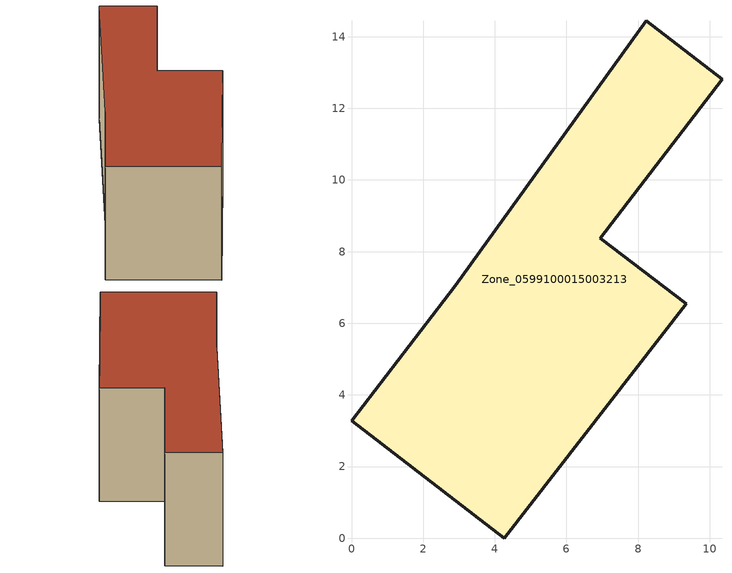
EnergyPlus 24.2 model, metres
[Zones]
Zone_0599100015003213
 floor ground (C_G): 2.9,7.05 8.23,14.44 10.35,12.81 6.94,8.38 9.35,6.54 4.27,0 0,3.28 z2.54
 wall outside (C_F): 4.27,0 9.35,6.54 6.94,8.38 10.35,12.81 8.23,14.44 2.9,7.05 0,3.28 4.27,0 z2.54:8.74
 roof outside (C_R): 8.23,14.44 2.9,7.05 0,3.28 4.27,0 9.35,6.54 6.94,8.38 10.35,12.81 z8.74
[BUILDING]
Pand.0599100015003213: North Axis=0; Terrain=City; Loads Convergence Tolerance Value=0.04; Temperature Convergence Tolerance Value=0.4; Solar Distribution=FullExterior; Maximum Number of Warmup Days=25; Minimum Number of Warmup Days=1
[Site:Location]
Rotterdam.The.Hague.AP_ZH_NLD Design_Conditions: Latitude=51.96; Longitude=4.45; Time Zone=1; Elevation=-4.5
[SITE:GROUNDTEMPERATURE:BUILDINGSURFACE]
18, 18, 18, 18, 18, 18, 18, 18, 18, 18, 18, 18
[MATERIAL] Thermal Absorptance=0.9; Solar Absorptance=0.7; Visible Absorptance=0.7
Name | Roughness | Thickness | Conductivity | Density | Specific Heat
G.TI.1946 | MediumSmooth | 0.15 | 1 | 540 | 1210
F.TI.1946 | Rough | 0.3 | 0.857143 | 1920 | 840
R.TI.1946 | MediumRough | 0.2 | 0.1 | 1500 | 1000
[CONSTRUCTION]
C_G: G.TI.1946
C_F: F.TI.1946
C_R: R.TI.1946
[ZONE]
Zone_0599100015003213: Type=1; Multiplier=1; Ceiling Height=Autocalculate; Volume=Autocalculate; Floor Area=autocalculate; Part of Total Floor Area=Yes
[ZONEINFILTRATION:DESIGNFLOWRATE]
Infil_Zone_0599100015003213: Zone or ZoneList or Space or SpaceList=Zone_0599100015003213; Schedule=AlwaysOn; Design Flow Rate Calculation Method=Flow/Area; Flow Rate per Floor Area=0.003; Constant Term Coefficient=1; Temperature Term Coefficient=0; Velocity Term Coefficient=0; Velocity Squared Term Coefficient=0
[HVACTEMPLATE:ZONE:IDEALLOADSAIRSYSTEM]
Zone_0599100015003213: Maximum Heating Supply Air Temperature=50; Minimum Cooling Supply Air Temperature=13; Maximum Heating Supply Air Humidity Ratio=0.0156; Minimum Cooling Supply Air Humidity Ratio=0.0077; Heating Limit=NoLimit; Cooling Limit=NoLimit; Dehumidification Control Type=ConstantSensibleHeatRatio; Cooling Sensible Heat Ratio=0.7; Dehumidification Setpoint=60; Humidification Control Type=None; Humidification Setpoint=30; Outdoor Air Method=None; Outdoor Air Flow Rate per Person=0.00944; Outdoor Air Flow Rate per Zone Floor Area=0; Outdoor Air Flow Rate per Zone=0; Demand Controlled Ventilation Type=None; Outdoor Air Economizer Type=NoEconomizer; Heat Recovery Type=None; Sensible Heat Recovery Effectiveness=0.7; Latent Heat Recovery Effectiveness=0.65
[ZONECONTROL:THERMOSTAT]
ThermostatControl_Zone_0599100015003213: Zone or ZoneList=Zone_0599100015003213; Control Type Schedule=DualSetpointControlType; Control 1=Thermostat_Zone_0599100015003213; Temperature Difference Between Cutout And Setpoint=0
[THERMOSTATSETPOINT:DUALSETPOINT]
Thermostat_Zone_0599100015003213: Heating Setpoint Temperature Schedule=HeatingSetpoint_Zone_0599100015003213; Cooling Setpoint Temperature Schedule=CoolingSetpoint_Zone_0599100015003213
[SCHEDULE:COMPACT]
HeatingSetpoint_Zone_0599100015003213: Through: 12/31, For: AllDays, Until: 24:00, 21
CoolingSetpoint_Zone_0599100015003213: Through: 12/31, For: AllDays, Until: 24:00, 24
DualSetpointControlType: Through: 12/31, For: AllDays, Until: 24:00, 4
AlwaysOn: Through: 12/31, For: AllDays, Until: 24:00, 1
